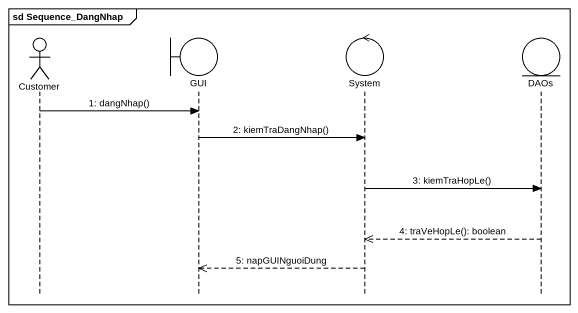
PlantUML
@startuml
mainframe sd Sequence_DangNhap
hide footbox
actor Customer
boundary GUI
control System
entity DAOs

Customer -> GUI : 1: dangNhap()
GUI -> System : 2: kiemTraDangNhap()
System -> DAOs : 3: kiemTraHopLe()
DAOs -->> System : 4: traVeHopLe(): boolean
System -->> GUI : 5: napGUINguoiDung
@enduml
